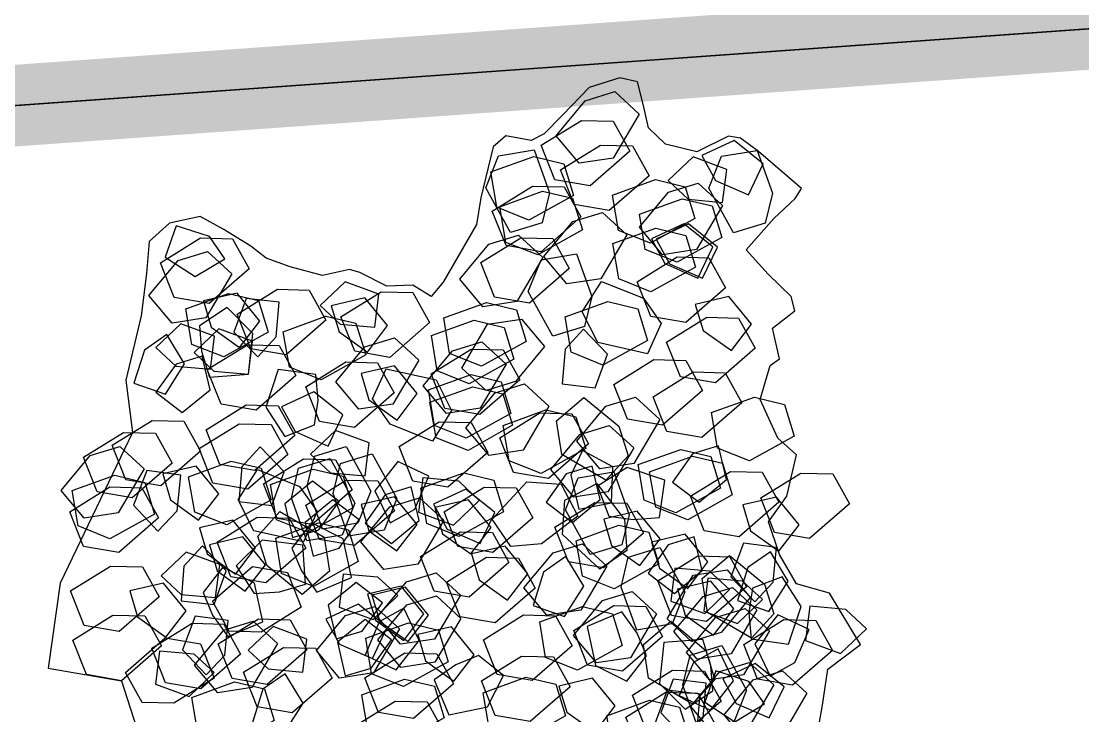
# Model space of a CAD drawing. Header units: metres. Extents: x 1851758 to 1852050, y 5187822 to 5188223.
# Drawn here: x 1851893.293 to 1851894.596, y 5187885.039 to 5187885.891 of the extents above; entities that cross this region are included whole.
import ezdxf

# ---------------------------------------------------------------- set-up
doc = ezdxf.new("R2010")
doc.units = ezdxf.units.M
doc.header["$LTSCALE"] = 2.5
for name, color, linetype, lineweight in [('PRO_PAR', 1, 'CONTINUOUS', 35), ('PRO_PAR_DA', 1, 'CONTINUOUS', 35), ('PRO_PAR_SURF', 157, 'CONTINUOUS', 20)]:
    doc.layers.add(name, color=color, linetype=linetype, lineweight=lineweight)
doc.layers.add('PRO_PAR_CONT_DA', color=40, linetype='CONTINUOUS', plot=False)
doc.layers.add('PRO_VOI_VEG', color=81, linetype='CONTINUOUS')

# ---------------------------------------------------------------- blocks, each defined once
blk = doc.blocks.new('arbuste fleurs rouges')
at = {"layer": 'PRO_VOI_VEG', "color": 27}
blk.add_lwpolyline([(-0.1405, -0.8959), (-0.0451, -0.9355), (0.0378, -0.9679), (0.0792, -1.0597), (0.2192, -1.0124), (0.2594, -0.9384), (0.3385, -0.9133), (0.4227, -0.9045), (0.4742, -0.9622), (0.5684, -1.0074), (0.6178, -0.9717), (0.7201, -0.9501), (0.7958, -0.9923), (0.8066, -1.0179), (0.8842, -1.0179), (0.9137, -1.0808), (0.9499, -1.0793), (1.0157, -1.0366), (1.0858, -0.9972), (1.1461, -1.0804), (1.1823, -1.1417), (1.2031, -1.1622), (1.3146, -1.0794), (1.3559, -1.0427), (1.3674, -1.0152), (1.3467, -0.9316), (1.3823, -0.8605), (1.4304, -0.8285), (1.49, -0.8285), (1.5462, -0.8262), (1.5657, -0.7861), (1.5588, -0.7081), (1.5072, -0.6302), (1.472, -0.5754), (1.463, -0.5404), (1.4876, -0.4822), (1.4682, -0.4459), (1.3528, -0.3889), (1.2906, -0.3643), (1.171, -0.254), (1.1431, -0.2174), (1.1798, -0.1793), (1.1915, -0.1164), (1.2384, -0.0593), (1.2515, -0.0359), (1.2515, 0.0315), (1.2896, 0.1047), (1.3233, 0.1574), (1.3599, 0.1881), (1.4156, 0.2452), (1.458, 0.2935), (1.4588, 0.3699), (1.4258, 0.4288), (1.3508, 0.4523), (1.2522, 0.4875), (1.1059, 0.5593), (0.9771, 0.5711), (0.6549, 0.825), (0.4584, 0.8994), (0.3889, 0.73), (0.106, 0.7047)], dxfattribs=at)
at = {"layer": 'PRO_VOI_VEG', "color": 12}
for points in [[(0.4507, 0.616), (0.3889, 0.73), (0.4222, 0.8108), (0.5124, 0.8251), (0.5504, 0.7158), (0.5314, 0.6398)], [(0.7592, 0.5543), (0.6975, 0.6683), (0.7307, 0.7491), (0.821, 0.7633), (0.859, 0.6541), (0.84, 0.578)], [(0.4067, 0.7164), (0.4684, 0.6024), (0.4352, 0.5216), (0.345, 0.5074), (0.307, 0.6167), (0.326, 0.6927)], [(0.8827, 0.4925), (0.8209, 0.6066), (0.8542, 0.6873), (0.9444, 0.7016), (0.9824, 0.5923), (0.9634, 0.5163)], [(0.389, 0.4308), (0.3272, 0.5448), (0.3605, 0.6256), (0.4507, 0.6399), (0.4887, 0.5306), (0.4697, 0.4546)], [(0.5301, 0.4695), (0.5919, 0.3555), (0.5586, 0.2747), (0.4684, 0.2604), (0.4304, 0.3697), (0.4494, 0.4457)], [(0.8827, 0.1839), (0.8209, 0.2979), (0.8542, 0.3787), (0.9444, 0.3929), (0.9824, 0.2836), (0.9634, 0.2076)], [(1.0683, 0.357), (1.0547, 0.2619), (1.1499, 0.2293), (1.2257, 0.2772), (1.1967, 0.353), (1.1348, 0.3621)], [(0.84, 0.1098), (0.9065, 0.0575), (0.9777, 0.1146), (0.9587, 0.2001), (0.8922, 0.1811)], [(0.2039, -0.0631), (0.1421, 0.051), (0.1754, 0.1317), (0.2656, 0.146), (0.3036, 0.0367), (0.2846, -0.0393)], [(0.3198, 0.1331), (0.268, 0.0663), (0.3255, -0.0046), (0.4109, 0.015), (0.3914, 0.0813)], [(0.389, -0.31), (0.3272, -0.196), (0.3605, -0.1152), (0.4507, -0.101), (0.4887, -0.2102), (0.4697, -0.2863)], [(0.5253, -0.2022), (0.5918, -0.2545), (0.663, -0.1975), (0.6441, -0.1119), (0.5776, -0.131)], [(1.2529, -0.6187), (1.1912, -0.5047), (1.2244, -0.4239), (1.3147, -0.4096), (1.3527, -0.5189), (1.3337, -0.5949)], [(0.0547, -0.598), (0.0029, -0.6648), (0.0604, -0.7357), (0.1458, -0.7162), (0.1263, -0.6498)], [(1.3146, -0.8039), (1.2529, -0.6899), (1.2861, -0.6091), (1.3764, -0.5949), (1.4144, -0.7041), (1.3954, -0.7802)], [(-0.0472, -0.8013), (0.0192, -0.8536), (0.0905, -0.7965), (0.0715, -0.711), (0.005, -0.73)], [(1.0061, -0.9274), (0.9443, -0.8133), (0.9776, -0.7326), (1.0678, -0.7183), (1.1058, -0.8276), (1.0868, -0.9036)], [(0.0804, -0.9891), (0.0187, -0.8751), (0.0519, -0.7943), (0.1422, -0.7801), (0.1802, -0.8893), (0.1612, -0.9654)], [(1.2163, -1.0317), (1.2827, -1.084), (1.354, -1.0269), (1.335, -0.9414), (1.2685, -0.9604)]]:
    blk.add_lwpolyline(points, close=True, dxfattribs=at)
at = {"layer": 'PRO_VOI_VEG'}
for points in [[(0.5693, 0.5951), (0.5076, 0.7092), (0.5408, 0.79), (0.6311, 0.8042), (0.6691, 0.6949), (0.6501, 0.6189)], [(0.8959, 0.4179), (0.8342, 0.5319), (0.8674, 0.6127), (0.9577, 0.6269), (0.9957, 0.5177), (0.9767, 0.4416)], [(0.3636, 0.2695), (0.3019, 0.3836), (0.3351, 0.4643), (0.4254, 0.4786), (0.4634, 0.3693), (0.4444, 0.2933)], [(0.2822, 0.2245), (0.2204, 0.3385), (0.2537, 0.4193), (0.3439, 0.4335), (0.3819, 0.3243), (0.3629, 0.2482)], [(0.6077, 0.2179), (0.5459, 0.332), (0.5792, 0.4128), (0.6694, 0.427), (0.7074, 0.3177), (0.6884, 0.2417)], [(0.8411, 0.2107), (0.7793, 0.3248), (0.8126, 0.4056), (0.9028, 0.4198), (0.9408, 0.3105), (0.9218, 0.2345)], [(0.5215, 0.2375), (0.6164, 0.2233), (0.6497, 0.3183), (0.6022, 0.3943), (0.5262, 0.3658), (0.5167, 0.304)], [(1.3068, 0.2042), (1.2451, 0.3182), (1.2783, 0.399), (1.3686, 0.4132), (1.4066, 0.3039), (1.3876, 0.2279)], [(1.0262, 0.149), (0.9644, 0.263), (0.9977, 0.3438), (1.0879, 0.3581), (1.1259, 0.2488), (1.1069, 0.1728)], [(0.7227, 0.0757), (0.6609, 0.1897), (0.6942, 0.2705), (0.7844, 0.2848), (0.8224, 0.1755), (0.8034, 0.0995)], [(1.1428, 0.0475), (1.081, 0.1615), (1.1143, 0.2423), (1.2045, 0.2565), (1.2425, 0.1472), (1.2235, 0.0712)], [(0.0937, -0.0143), (0.032, 0.0998), (0.0652, 0.1805), (0.1554, 0.1948), (0.1934, 0.0855), (0.1744, 0.0095)], [(0.3078, 0.1174), (0.3743, 0.0652), (0.4455, 0.1222), (0.4265, 0.2077), (0.36, 0.1887)], [(0.6491, -0.0143), (0.5874, 0.0998), (0.6206, 0.1805), (0.7108, 0.1948), (0.7488, 0.0855), (0.7298, 0.0095)], [(0.9321, -0.0774), (0.8703, 0.0367), (0.9036, 0.1174), (0.9938, 0.1317), (1.0318, 0.0224), (1.0128, -0.0536)], [(1.0811, -0.1995), (1.0193, -0.0854), (1.0526, -0.0047), (1.1428, 0.0096), (1.1808, -0.0997), (1.1618, -0.1757)], [(0.464, -0.2612), (0.4022, -0.1472), (0.4355, -0.0664), (0.5257, -0.0522), (0.5637, -0.1614), (0.5447, -0.2375)], [(0.7388, -0.2692), (0.677, -0.1552), (0.7103, -0.0744), (0.8005, -0.0601), (0.8385, -0.1694), (0.8195, -0.2454)], [(0.1336, -0.3411), (0.0718, -0.2271), (0.1051, -0.1463), (0.1953, -0.1321), (0.2333, -0.2414), (0.2143, -0.3174)], [(0.5585, -0.3421), (0.4967, -0.2281), (0.53, -0.1473), (0.6202, -0.133), (0.6582, -0.2423), (0.6392, -0.3183)], [(0.2311, -0.3676), (0.1694, -0.2536), (0.2026, -0.1728), (0.2928, -0.1585), (0.3308, -0.2678), (0.3118, -0.3438)], [(0.8959, -0.3847), (0.8342, -0.2707), (0.8674, -0.1899), (0.9577, -0.1756), (0.9957, -0.2849), (0.9767, -0.3609)], [(0.7059, -0.5153), (0.6442, -0.4013), (0.6774, -0.3205), (0.7676, -0.3063), (0.8056, -0.4155), (0.7866, -0.4916)], [(1.1358, -0.5632), (1.0741, -0.4492), (1.1073, -0.3684), (1.1976, -0.3542), (1.2356, -0.4634), (1.2166, -0.5395)], [(0.2052, -0.5893), (0.1434, -0.4752), (0.1767, -0.3945), (0.2669, -0.3802), (0.3049, -0.4895), (0.2859, -0.5655)], [(0.4623, -0.5988), (0.4006, -0.4848), (0.4338, -0.404), (0.5241, -0.3898), (0.562, -0.499), (0.5431, -0.5751)], [(-0.0302, -0.6676), (-0.092, -0.5536), (-0.0587, -0.4728), (0.0315, -0.4586), (0.0695, -0.5678), (0.0505, -0.6439)], [(0.0188, -0.6954), (-0.0429, -0.5814), (-0.0096, -0.5006), (0.0806, -0.4863), (0.1186, -0.5956), (0.0996, -0.6716)], [(1.384, -0.7711), (1.3223, -0.6571), (1.3555, -0.5763), (1.4458, -0.5621), (1.4838, -0.6714), (1.4648, -0.7474)], [(0.2788, -0.8168), (0.2171, -0.7028), (0.2503, -0.622), (0.3406, -0.6078), (0.3786, -0.7171), (0.3596, -0.7931)], [(0.7725, -0.8168), (0.7108, -0.7028), (0.744, -0.622), (0.8343, -0.6078), (0.8723, -0.7171), (0.8533, -0.7931)], [(0.7221, -0.9043), (0.6604, -0.7902), (0.6936, -0.7094), (0.7839, -0.6952), (0.8219, -0.8045), (0.8029, -0.8805)], [(0.464, -0.9403), (0.4022, -0.8263), (0.4355, -0.7455), (0.5257, -0.7312), (0.5637, -0.8405), (0.5447, -0.9165)], [(0.8455, -0.966), (0.7838, -0.852), (0.817, -0.7712), (0.9073, -0.7569), (0.9453, -0.8662), (0.9263, -0.9422)], [(1.044, -0.8662), (1.1105, -0.9185), (1.1817, -0.8614), (1.1627, -0.7759), (1.0962, -0.7949)], [(1.0409, -0.8774), (1.1074, -0.9296), (1.1787, -0.8726), (1.1597, -0.7871), (1.0932, -0.8061)], [(0.4223, -1.1081), (0.3605, -0.9941), (0.3938, -0.9133), (0.484, -0.899), (0.522, -1.0083), (0.503, -1.0843)]]:
    blk.add_lwpolyline(points, close=True, dxfattribs=at)
at = {"layer": 'PRO_VOI_VEG', "color": 24}
for points in [[(0.8838, 0.5627), (0.7924, 0.6483), (0.7982, 0.7324), (0.8765, 0.773), (0.9447, 0.6845), (0.9505, 0.6091)], [(0.7702, 0.5619), (0.735, 0.682), (0.7827, 0.7515), (0.8708, 0.7467), (0.8846, 0.6359), (0.8513, 0.568)], [(0.4693, 0.6009), (0.5215, 0.5381), (0.6003, 0.5776), (0.5997, 0.6621), (0.5331, 0.6576)], [(0.4693, 0.6009), (0.5215, 0.5381), (0.6003, 0.5776), (0.5997, 0.6621), (0.5331, 0.6576)], [(0.4392, 0.6238), (0.3621, 0.6508), (0.3148, 0.5766), (0.3588, 0.5043), (0.4136, 0.5424)], [(0.8495, 0.4779), (0.8788, 0.5573), (0.8026, 0.6075), (0.7271, 0.563), (0.7656, 0.5056)], [(0.5375, 0.4603), (0.6143, 0.4327), (0.6622, 0.5067), (0.6186, 0.5792), (0.5636, 0.5415)], [(0.5375, 0.4603), (0.6143, 0.4327), (0.6622, 0.5067), (0.6186, 0.5792), (0.5636, 0.5415)], [(0.4762, 0.4428), (0.5037, 0.5197), (0.4298, 0.5675), (0.3572, 0.524), (0.3949, 0.4689)], [(0.394, 0.3365), (0.3026, 0.4221), (0.3084, 0.5062), (0.3867, 0.5469), (0.4549, 0.4584), (0.4607, 0.383)], [(0.5486, 0.5448), (0.5215, 0.4678), (0.5958, 0.4204), (0.6681, 0.4644), (0.63, 0.5193)], [(0.5486, 0.5448), (0.5215, 0.4678), (0.5958, 0.4204), (0.6681, 0.4644), (0.63, 0.5193)], [(1.0945, 0.541), (1.0513, 0.4717), (1.1135, 0.4093), (1.1936, 0.4365), (1.1684, 0.4983)], [(0.7317, 0.4597), (0.7839, 0.3969), (0.8627, 0.4364), (0.862, 0.5209), (0.7954, 0.5164)], [(0.4379, 0.4517), (0.4544, 0.3605), (0.5516, 0.3597), (0.6063, 0.4268), (0.5566, 0.4873), (0.4972, 0.4768)], [(0.4379, 0.4517), (0.4544, 0.3605), (0.5516, 0.3597), (0.6063, 0.4268), (0.5566, 0.4873), (0.4972, 0.4768)], [(1.0611, 0.4932), (0.9983, 0.441), (1.0377, 0.3622), (1.1223, 0.3629), (1.1178, 0.4295)], [(1.0869, 0.3505), (1.1637, 0.3229), (1.2116, 0.3969), (1.1681, 0.4694), (1.113, 0.4317)], [(0.5372, 0.3857), (0.5894, 0.3229), (0.6682, 0.3623), (0.6675, 0.4469), (0.6009, 0.4424)], [(0.5372, 0.3857), (0.5894, 0.3229), (0.6682, 0.3623), (0.6675, 0.4469), (0.6009, 0.4424)], [(0.5826, 0.4006), (0.6348, 0.3379), (0.7136, 0.3773), (0.713, 0.4619), (0.6464, 0.4574)], [(1.3038, 0.248), (1.2125, 0.3335), (1.2182, 0.4177), (1.2965, 0.4583), (1.3647, 0.3698), (1.3705, 0.2944)], [(0.2189, 0.4391), (0.1757, 0.3698), (0.2379, 0.3074), (0.318, 0.3346), (0.2928, 0.3964)], [(0.3125, 0.2915), (0.3894, 0.2639), (0.4372, 0.3379), (0.3937, 0.4104), (0.3386, 0.3727)], [(0.3125, 0.2915), (0.3894, 0.2639), (0.4372, 0.3379), (0.3937, 0.4104), (0.3386, 0.3727)], [(1.4487, 0.3554), (1.3797, 0.3991), (1.3169, 0.3373), (1.3436, 0.257), (1.4056, 0.2818)], [(1.0547, 0.2619), (1.1316, 0.2343), (1.1794, 0.3083), (1.1359, 0.3808), (1.0808, 0.3431)], [(0.624, 0.2198), (0.6772, 0.3331), (0.7591, 0.3536), (0.8218, 0.2916), (0.7587, 0.1995), (0.6887, 0.1707)], [(0.7548, 0.3534), (0.7277, 0.2764), (0.802, 0.229), (0.8743, 0.273), (0.8362, 0.3278)], [(0.7548, 0.3534), (0.7277, 0.2764), (0.802, 0.229), (0.8743, 0.273), (0.8362, 0.3278)], [(1.1238, 0.2693), (1.176, 0.2065), (1.2548, 0.246), (1.2541, 0.3305), (1.1875, 0.326)], [(0.5472, 0.0995), (0.5119, 0.2197), (0.5597, 0.2892), (0.6477, 0.2844), (0.6615, 0.1736), (0.6282, 0.1056)], [(0.6785, 0.0833), (0.6433, 0.2035), (0.691, 0.273), (0.7791, 0.2682), (0.7929, 0.1574), (0.7596, 0.0894)], [(0.364, 0.037), (0.2727, 0.1225), (0.2784, 0.2067), (0.3567, 0.2473), (0.4249, 0.1588), (0.4307, 0.0834)], [(0.364, 0.037), (0.2727, 0.1225), (0.2784, 0.2067), (0.3567, 0.2473), (0.4249, 0.1588), (0.4307, 0.0834)], [(0.4964, 0.2153), (0.5129, 0.1241), (0.6101, 0.1233), (0.6648, 0.1903), (0.6151, 0.2509), (0.5557, 0.2404)], [(0.4964, 0.2153), (0.5129, 0.1241), (0.6101, 0.1233), (0.6648, 0.1903), (0.6151, 0.2509), (0.5557, 0.2404)], [(0.5249, 0.1421), (0.4479, 0.1692), (0.4005, 0.0949), (0.4445, 0.0227), (0.4993, 0.0607)], [(0.7485, 0.0373), (0.8254, 0.0097), (0.8732, 0.0837), (0.8297, 0.1562), (0.7746, 0.1185)], [(0.2591, -0.0622), (0.2239, 0.0579), (0.2716, 0.1274), (0.3596, 0.1226), (0.3734, 0.0118), (0.3401, -0.0561)], [(0.3564, -0.1158), (0.265, -0.0302), (0.2708, 0.0539), (0.3491, 0.0945), (0.4173, 0.0061), (0.4231, -0.0694)], [(0.4121, -0.1276), (0.3208, -0.042), (0.3265, 0.0421), (0.4048, 0.0828), (0.473, -0.0057), (0.4788, -0.0812)], [(0.6005, -0.1276), (0.5092, -0.042), (0.5149, 0.0421), (0.5932, 0.0828), (0.6614, -0.0057), (0.6672, -0.0812)], [(0.5519, 0.0009), (0.6041, -0.0619), (0.6829, -0.0224), (0.6823, 0.0621), (0.6156, 0.0576)], [(0.6354, 0.0623), (0.573, 0.0097), (0.6129, -0.0689), (0.6975, -0.0677), (0.6925, -0.0011)], [(0.6354, 0.0623), (0.573, 0.0097), (0.6129, -0.0689), (0.6975, -0.0677), (0.6925, -0.0011)], [(0.997, -0.1535), (0.9056, -0.0679), (0.9114, 0.0162), (0.9897, 0.0568), (1.0579, -0.0316), (1.0637, -0.1071)], [(1.0993, -0.0655), (1.1761, -0.0931), (1.2239, -0.0191), (1.1804, 0.0534), (1.1253, 0.0157)], [(0.223, -0.0193), (0.1316, -0.0352), (0.1302, -0.1324), (0.1969, -0.1875), (0.2578, -0.1382), (0.2477, -0.0787)], [(0.21, -0.0655), (0.2622, -0.1283), (0.341, -0.0889), (0.3403, -0.0043), (0.2737, -0.0088)], [(0.994, -0.071), (0.9407, -0.1843), (0.8589, -0.2047), (0.7961, -0.1427), (0.8593, -0.0506), (0.9293, -0.0218)], [(0.8654, -0.0694), (0.9176, -0.1321), (0.9964, -0.0927), (0.9957, -0.0081), (0.9291, -0.0126)], [(0.7128, -0.1002), (0.6332, -0.0715), (0.5835, -0.148), (0.6284, -0.2232), (0.6856, -0.1843)], [(0.5888, -0.2751), (0.5536, -0.155), (0.6013, -0.0854), (0.6894, -0.0902), (0.7032, -0.201), (0.6699, -0.269)], [(0.5051, -0.1742), (0.5573, -0.237), (0.636, -0.1975), (0.6354, -0.113), (0.5688, -0.1175)], [(0.8202, -0.3456), (0.7849, -0.2255), (0.8326, -0.1559), (0.9207, -0.1607), (0.9345, -0.2716), (0.9012, -0.3395)], [(0.9405, -0.3608), (0.8492, -0.2752), (0.8549, -0.1911), (0.9332, -0.1505), (1.0014, -0.239), (1.0072, -0.3144)], [(0.3747, -0.2373), (0.4269, -0.3001), (0.5057, -0.2606), (0.505, -0.1761), (0.4384, -0.1806)], [(0.9488, -0.3818), (0.9135, -0.2617), (0.9613, -0.1921), (1.0493, -0.1969), (1.0631, -0.3078), (1.0298, -0.3757)], [(0.8169, -0.4406), (0.7255, -0.355), (0.7313, -0.2709), (0.8096, -0.2303), (0.8778, -0.3188), (0.8836, -0.3942)], [(0.9842, -0.4207), (0.9489, -0.3005), (0.9966, -0.231), (1.0847, -0.2358), (1.0985, -0.3466), (1.0652, -0.4146)], [(0.577, -0.2438), (0.6475, -0.3472), (0.6236, -0.428), (0.5383, -0.4506), (0.4911, -0.3494), (0.5018, -0.2746)], [(0.9549, -0.252), (1.0463, -0.3376), (1.0405, -0.4217), (0.9622, -0.4623), (0.894, -0.3738), (0.8882, -0.2984)], [(0.403, -0.4937), (0.3117, -0.4082), (0.3175, -0.324), (0.3957, -0.2834), (0.4639, -0.3719), (0.4697, -0.4473)], [(0.2049, -0.4879), (0.1697, -0.3677), (0.2174, -0.2982), (0.3055, -0.303), (0.3193, -0.4138), (0.286, -0.4818)], [(0.3486, -0.2964), (0.3054, -0.3657), (0.3676, -0.4281), (0.4477, -0.4009), (0.4225, -0.3391)], [(1.1762, -0.5056), (1.0848, -0.42), (1.0906, -0.3359), (1.1689, -0.2953), (1.237, -0.3838), (1.2429, -0.4592)], [(1.1762, -0.5056), (1.0848, -0.42), (1.0906, -0.3359), (1.1689, -0.2953), (1.237, -0.3838), (1.2429, -0.4592)], [(0.2623, -0.587), (0.171, -0.5014), (0.1767, -0.4172), (0.255, -0.3766), (0.3232, -0.4651), (0.329, -0.5405)], [(0.5887, -0.3822), (0.5262, -0.4348), (0.5661, -0.5133), (0.6507, -0.5121), (0.6458, -0.4456)], [(0.5887, -0.3822), (0.5262, -0.4348), (0.5661, -0.5133), (0.6507, -0.5121), (0.6458, -0.4456)], [(0.3993, -0.4751), (0.5028, -0.4046), (0.5836, -0.4285), (0.6062, -0.5138), (0.505, -0.5611), (0.4301, -0.5503)], [(0.6717, -0.6213), (0.5803, -0.5358), (0.5861, -0.4516), (0.6644, -0.411), (0.7326, -0.4995), (0.7384, -0.5749)], [(1.2539, -0.4418), (1.374, -0.4066), (1.4436, -0.4543), (1.4388, -0.5423), (1.3279, -0.5561), (1.26, -0.5228)], [(0.44, -0.4601), (0.5602, -0.4249), (0.6297, -0.4726), (0.6249, -0.5607), (0.5141, -0.5745), (0.4462, -0.5412)], [(1.3087, -0.6121), (1.2735, -0.4919), (1.3212, -0.4224), (1.4093, -0.4272), (1.4231, -0.538), (1.3898, -0.6059)], [(0.5547, -0.4568), (0.5522, -0.5384), (0.6373, -0.5611), (0.6929, -0.4973), (0.64, -0.4565)], [(0.6092, -0.5376), (0.6942, -0.4457), (0.7783, -0.4509), (0.8194, -0.529), (0.7314, -0.5977), (0.656, -0.604)], [(0.9824, -0.4878), (1.1025, -0.4525), (1.172, -0.5002), (1.1673, -0.5883), (1.0564, -0.6021), (0.9885, -0.5688)], [(0.7254, -0.699), (0.634, -0.6134), (0.6398, -0.5293), (0.7181, -0.4887), (0.7862, -0.5772), (0.792, -0.6526)], [(0.8634, -0.4845), (0.8363, -0.5615), (0.9106, -0.6089), (0.9828, -0.5649), (0.9448, -0.51)], [(0.4914, -0.6458), (0.5782, -0.6785), (0.6287, -0.5955), (0.5993, -0.5141), (0.5218, -0.5257), (0.5003, -0.5821)], [(0.4914, -0.6458), (0.5782, -0.6785), (0.6287, -0.5955), (0.5993, -0.5141), (0.5218, -0.5257), (0.5003, -0.5821)], [(1.1856, -0.7189), (1.0942, -0.6333), (1.1, -0.5492), (1.1782, -0.5086), (1.2464, -0.597), (1.2522, -0.6725)], [(0.0694, -0.6691), (0.0969, -0.5922), (0.023, -0.5444), (-0.0496, -0.5879), (-0.0119, -0.643)], [(0.0265, -0.6251), (0.1121, -0.5338), (0.1962, -0.5395), (0.2368, -0.6178), (0.1483, -0.686), (0.0729, -0.6918)], [(0.9218, -0.7121), (0.8865, -0.5919), (0.9342, -0.5224), (1.0223, -0.5272), (1.0361, -0.638), (1.0028, -0.706)], [(0.89, -0.7049), (0.9432, -0.5916), (1.025, -0.5711), (1.0878, -0.6331), (1.0246, -0.7252), (0.9547, -0.754)], [(0.3641, -0.5886), (0.3017, -0.6412), (0.3416, -0.7197), (0.4262, -0.7185), (0.4212, -0.652)], [(0.3641, -0.5886), (0.3017, -0.6412), (0.3416, -0.7197), (0.4262, -0.7185), (0.4212, -0.652)], [(0.0293, -0.8298), (-0.0621, -0.7442), (-0.0563, -0.6601), (0.022, -0.6194), (0.0902, -0.7079), (0.096, -0.7833)], [(0.2177, -0.8298), (0.1263, -0.7442), (0.1321, -0.6601), (0.2104, -0.6194), (0.2786, -0.7079), (0.2844, -0.7833)], [(0.2442, -0.6102), (0.3355, -0.6958), (0.3298, -0.7799), (0.2515, -0.8205), (0.1833, -0.732), (0.1775, -0.6566)], [(0.5287, -0.8078), (0.4935, -0.6876), (0.5412, -0.6181), (0.6293, -0.6229), (0.643, -0.7337), (0.6097, -0.8016)], [(1.4682, -0.8131), (1.3768, -0.7275), (1.3826, -0.6434), (1.4609, -0.6028), (1.5291, -0.6913), (1.5349, -0.7667)], [(0.1612, -0.8486), (0.0698, -0.763), (0.0756, -0.6789), (0.1539, -0.6383), (0.222, -0.7268), (0.2279, -0.8022)], [(0.3619, -0.6556), (0.2849, -0.6285), (0.2375, -0.7028), (0.2815, -0.775), (0.3363, -0.737)], [(0.0938, -0.6988), (0.0248, -0.6552), (-0.038, -0.717), (-0.0113, -0.7972), (0.0506, -0.7724)], [(1.0716, -0.866), (1.0364, -0.7459), (1.0841, -0.6764), (1.1721, -0.6812), (1.1859, -0.792), (1.1526, -0.8599)], [(-0.0084, -0.9051), (-0.0997, -0.8196), (-0.094, -0.7354), (-0.0157, -0.6948), (0.0525, -0.7833), (0.0583, -0.8587)], [(0.3201, -0.7291), (0.2431, -0.702), (0.1957, -0.7763), (0.2397, -0.8485), (0.2945, -0.8105)], [(0.569, -0.696), (0.5066, -0.7487), (0.5465, -0.8272), (0.6311, -0.826), (0.6261, -0.7594)], [(0.569, -0.696), (0.5066, -0.7487), (0.5465, -0.8272), (0.6311, -0.826), (0.6261, -0.7594)], [(1.1881, -0.891), (1.1529, -0.7709), (1.2006, -0.7013), (1.2886, -0.7061), (1.3024, -0.8169), (1.2691, -0.8849)], [(0.1529, -0.8017), (0.2379, -0.7098), (0.3221, -0.7151), (0.3632, -0.7931), (0.2752, -0.8618), (0.1998, -0.8681)], [(0.1529, -0.8017), (0.2379, -0.7098), (0.3221, -0.7151), (0.3632, -0.7931), (0.2752, -0.8618), (0.1998, -0.8681)], [(1.128, -0.9452), (1.0928, -0.8251), (1.1405, -0.7555), (1.2286, -0.7603), (1.2423, -0.8712), (1.209, -0.9391)], [(1.2045, -0.9639), (1.1131, -0.8783), (1.1189, -0.7942), (1.1971, -0.7536), (1.2653, -0.842), (1.2711, -0.9175)], [(0.1518, -0.8003), (0.1191, -0.8871), (0.2021, -0.9377), (0.2835, -0.9082), (0.2719, -0.8307), (0.2155, -0.8093)], [(0.2505, -0.7885), (0.2073, -0.8578), (0.2695, -0.9202), (0.3496, -0.893), (0.3244, -0.8311)], [(0.3571, -0.91), (0.3847, -0.8332), (0.3107, -0.7853), (0.2382, -0.8288), (0.2759, -0.8839)], [(0.6139, -1.0119), (0.5787, -0.8917), (0.6264, -0.8222), (0.7144, -0.827), (0.7282, -0.9378), (0.6949, -1.0058)], [(0.3467, -0.9137), (0.3989, -0.9765), (0.4777, -0.9371), (0.4771, -0.8525), (0.4105, -0.857)], [(1.212, -0.9659), (1.2888, -0.9934), (1.3367, -0.9195), (1.2932, -0.8469), (1.2381, -0.8847)], [(0.1982, -0.9588), (0.1186, -0.9301), (0.0689, -1.0066), (0.1138, -1.0818), (0.171, -1.0429)], [(1.1331, -0.9758), (1.2532, -0.9406), (1.3228, -0.9883), (1.318, -1.0763), (1.2071, -1.0901), (1.1392, -1.0568)]]:
    blk.add_lwpolyline(points, close=True, dxfattribs=at)
at = {"layer": 'PRO_VOI_VEG', "color": 27}
for points in [[(0.2118, 0.3855), (0.1758, 0.5054), (0.223, 0.5752), (0.3111, 0.571), (0.3256, 0.4602), (0.2928, 0.3921)], [(1.1451, 0.1919), (1.1091, 0.3118), (1.1564, 0.3816), (1.2445, 0.3774), (1.259, 0.2667), (1.2261, 0.1985)], [(0.7013, 0.1132), (0.7641, 0.1655), (0.7246, 0.2442), (0.6401, 0.2436), (0.6446, 0.177)], [(0.8091, 0.1113), (0.689, 0.076), (0.6195, 0.1238), (0.6243, 0.2118), (0.7351, 0.2256), (0.803, 0.1923)], [(0.4353, 0.0636), (0.4981, 0.1158), (0.4587, 0.1946), (0.3741, 0.194), (0.3786, 0.1274)], [(0.127, -0.023), (0.091, 0.0969), (0.1383, 0.1667), (0.2264, 0.1625), (0.2409, 0.0517), (0.208, -0.0164)], [(0.8289, 0.0669), (0.7088, 0.0317), (0.6393, 0.0794), (0.6441, 0.1675), (0.7549, 0.1813), (0.8228, 0.148)], [(1.0384, -0.0294), (1.0024, 0.0905), (1.0496, 0.1603), (1.1377, 0.1561), (1.1522, 0.0453), (1.1194, -0.0228)], [(0.3291, 0.0224), (0.3817, -0.04), (0.4603, -0.0001), (0.4591, 0.0845), (0.3925, 0.0796)], [(0.3342, 0.0324), (0.3868, -0.0301), (0.4653, 0.0099), (0.4642, 0.0944), (0.3976, 0.0895)], [(1.0439, -0.035), (1.0965, -0.0974), (1.175, -0.0575), (1.1738, 0.0271), (1.1073, 0.0222)], [(0.0665, -0.3148), (0.0305, -0.1949), (0.0778, -0.1251), (0.1659, -0.1293), (0.1804, -0.2401), (0.1475, -0.3082)], [(0.7908, -0.3433), (0.7547, -0.2234), (0.802, -0.1536), (0.8901, -0.1578), (0.9046, -0.2685), (0.8717, -0.3367)], [(0.0116, -0.3765), (0.0642, -0.4389), (0.1428, -0.399), (0.1416, -0.3144), (0.075, -0.3193)], [(0.6961, -0.5063), (0.6601, -0.3864), (0.7074, -0.3165), (0.7955, -0.3208), (0.81, -0.4315), (0.7771, -0.4997)], [(-0.0544, -0.5989), (-0.0904, -0.479), (-0.0431, -0.4092), (0.045, -0.4134), (0.0594, -0.5241), (0.0266, -0.5923)], [(0.381, -0.6194), (0.3449, -0.4995), (0.3922, -0.4297), (0.4803, -0.4339), (0.4948, -0.5446), (0.4619, -0.6128)], [(1.2211, -0.6152), (1.1851, -0.4953), (1.2324, -0.4254), (1.3205, -0.4297), (1.335, -0.5404), (1.3021, -0.6085)], [(0.3869, -0.5732), (0.4396, -0.6357), (0.5181, -0.5958), (0.5169, -0.5112), (0.4503, -0.5161)], [(0.1514, -0.7265), (0.0313, -0.7618), (-0.0383, -0.714), (-0.0335, -0.626), (0.0773, -0.6122), (0.1453, -0.6455)], [(0.3063, -0.6755), (0.3589, -0.7379), (0.4374, -0.698), (0.4362, -0.6134), (0.3697, -0.6183)], [(0.1805, -0.7124), (0.2331, -0.7749), (0.3116, -0.7349), (0.3104, -0.6504), (0.2438, -0.6553)], [(0.5068, -0.8322), (0.4708, -0.7123), (0.5181, -0.6425), (0.6062, -0.6467), (0.6207, -0.7575), (0.5878, -0.8256)], [(0.8526, -0.9077), (0.9052, -0.9701), (0.9837, -0.9302), (0.9825, -0.8456), (0.9159, -0.8506)]]:
    blk.add_lwpolyline(points, close=True, dxfattribs=at)
at = {"layer": 'PRO_VOI_VEG', "color": 232}
blk.add_lwpolyline([(0.7419, 0.2749), (0.7059, 0.3948), (0.7532, 0.4647), (0.8413, 0.4605), (0.8558, 0.3497), (0.8229, 0.2816)], close=True, dxfattribs=at)
at = {"layer": 'PRO_VOI_VEG', "color": 246}
for points in [[(0.7087, 0.2602), (0.6237, 0.1683), (0.5395, 0.1735), (0.4984, 0.2515), (0.5864, 0.3203), (0.6618, 0.3266)], [(1.2104, 0.1498), (1.2375, 0.2269), (1.1632, 0.2742), (1.091, 0.2302), (1.129, 0.1754)], [(1.0181, 0.101), (1.0502, 0.188), (0.9668, 0.2381), (0.8857, 0.2081), (0.8977, 0.1306), (0.9542, 0.1095)], [(0.3418, 0.0617), (0.4046, 0.1139), (0.3651, 0.1927), (0.2806, 0.192), (0.2851, 0.1254)], [(0.6464, 0.0748), (0.7088, 0.1274), (0.6689, 0.2059), (0.5843, 0.2047), (0.5893, 0.1382)], [(0.798, 0.0085), (0.6779, -0.0268), (0.6083, 0.0209), (0.6131, 0.109), (0.724, 0.1228), (0.7919, 0.0895)], [(0.7138, -0.1157), (0.7657, -0.0489), (0.7082, 0.022), (0.6228, 0.0024), (0.6422, -0.0639)], [(0.2854, -0.5053), (0.2689, -0.414), (0.1717, -0.4132), (0.117, -0.4803), (0.1667, -0.5409), (0.2261, -0.5303)], [(0.4195, -0.6304), (0.2996, -0.6665), (0.2298, -0.6192), (0.234, -0.5311), (0.3448, -0.5166), (0.4129, -0.5495)], [(0.0466, -0.6486), (0.0737, -0.5716), (-0.0006, -0.5242), (-0.0728, -0.5682), (-0.0348, -0.6231)], [(0.1758, -0.6844), (0.1895, -0.5893), (0.0942, -0.5567), (0.0185, -0.6047), (0.0475, -0.6805), (0.1093, -0.6896)], [(0.143, -0.9441), (0.1949, -0.8773), (0.1374, -0.8064), (0.052, -0.826), (0.0714, -0.8923)]]:
    blk.add_lwpolyline(points, close=True, dxfattribs=at)

msp = doc.modelspace()

# ---------------------------------------------------------------- linework, layer by layer
at = {"layer": 'PRO_PAR', "const_width": 0.1, "flags": 128}
msp.add_lwpolyline([(1851862.9456, 5187883.6194), (1851898.8308, 5187886.1831)], dxfattribs=at)
at = {"layer": 'PRO_PAR_CONT_DA', "flags": 128}
msp.add_lwpolyline([(1851940.223, 5187919.3492), (1851911.8795, 5187917.3131), (1851912.1661, 5187913.3233), (1851908.6751, 5187913.0726), (1851908.3885, 5187917.0623), (1851884.7038, 5187915.3608), (1851885.4031, 5187905.6262), (1851885.6711, 5187901.8955), (1851897.6403, 5187902.7554), (1851898.8308, 5187886.1831), (1851862.9456, 5187883.6194), (1851863.4796, 5187879.0507), (1851981.3715, 5187888.4018)], dxfattribs=at)
msp.add_lwpolyline([(1851862.9456, 5187883.6194), (1851898.8308, 5187886.1831), (1851897.6403, 5187902.7554), (1851885.6711, 5187901.8955), (1851885.4031, 5187905.6262), (1851860.7154, 5187902.7011)], close=True, dxfattribs=at)
at = {"layer": 'PRO_PAR_DA', "flags": 128}
msp.add_lwpolyline([(1851862.9456, 5187883.6194), (1851898.8308, 5187886.1831)], dxfattribs=at)
at = {"layer": 'PRO_PAR_SURF', "flags": 128}
msp.add_lwpolyline([(1851897.6403, 5187902.7554), (1851885.6711, 5187901.8955), (1851885.4031, 5187905.6262), (1851860.7154, 5187902.7011), (1851862.9456, 5187883.6194), (1851898.8308, 5187886.1831)], close=True, dxfattribs=at)

# ---------------------------------------------------------------- block references
at = {"layer": 'PRO_VOI_VEG', "xscale": 0.4999999999999999, "yscale": 0.4999999999999999, "rotation": 102.6107109610798}
msp.add_blockref('arbuste fleurs rouges', (1851893.8151, 5187884.9715), dxfattribs=at)

doc.saveas('drawing.dxf')
